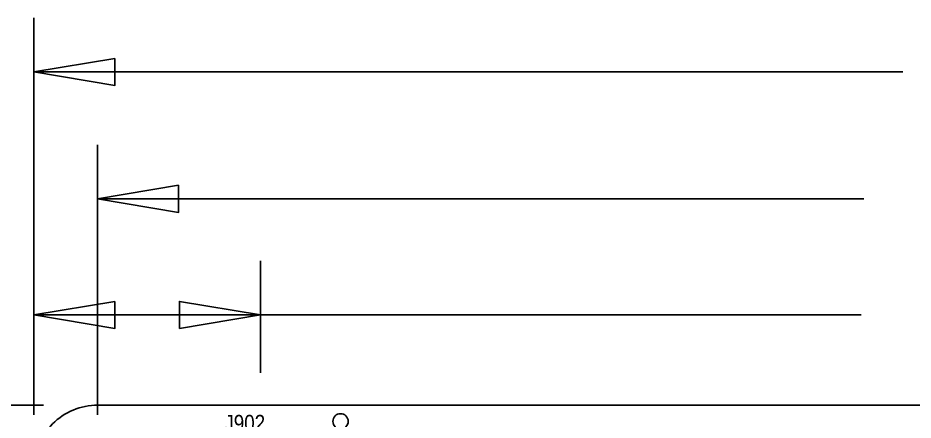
# Model space of a CAD drawing. Extents: x -34 to 106, y -22 to 53.
# Drawn here: x -0.74 to 41.35, y 34.3 to 53.21 of the extents above; entities that cross this region are included whole.
import ezdxf

# ---------------------------------------------------------------- set-up
doc = ezdxf.new("R2010")
doc.units = 0
for name, color, linetype in [('BG_DIMENSION', 132, 'CONTINUOUS'), ('BG_OUTLINE', 1, 'CONTINUOUS'), ('BG_SILKTOP20240221', 40, 'CONTINUOUS')]:
    doc.layers.add(name, color=color, linetype=linetype)

msp = doc.modelspace()

# ---------------------------------------------------------------- linework, layer by layer
at = {"layer": 'BG_DIMENSION'}
for points in [[(0.007874, 34.539936), (0.007874, 53.213)], [(3.817874, 51.308), (0.007874, 50.673), (3.817874, 50.038), (3.817874, 51.308)], [(40.86225, 50.673), (0.007874, 50.673)], [(2.999994, 34.539936), (2.999994, 47.244)], [(6.809994, 45.339), (2.999994, 44.704), (6.809994, 44.069), (6.809994, 45.339)], [(39.03345, 44.704), (2.999994, 44.704)], [(0.007874, 34.539936), (0.007874, 41.783)], [(10.66292, 36.520628), (10.66292, 41.783)], [(3.817874, 39.878), (0.007874, 39.243), (3.817874, 38.608), (3.817874, 39.878)], [(6.85292, 38.608), (10.66292, 39.243), (6.85292, 39.878), (6.85292, 38.608)], [(10.66292, 39.243), (0.007874, 39.243)], [(38.90645, 39.243), (10.66292, 39.243)], [(0.467868, 34.99993), (-33.528, 34.99993)], [(0.467868, 34.99993), (-16.764, 34.99993)], [(0.467868, 34.99993), (-8.89, 34.99993)]]:
    msp.add_lwpolyline(points, dxfattribs=at)
at = {"layer": 'BG_OUTLINE'}
msp.add_lwpolyline([(0.007874, 2.999994, 0.414214), (3.007868, 0), (88.507824, 0, 0.414214), (91.507818, 2.999994), (91.507818, 10.500106), (84.807806, 10.500106), (84.807806, 24.500078), (91.507818, 24.500078), (91.507818, 31.999936, 0.414214), (88.507824, 34.99993), (3.007868, 34.99993, 0.414214), (0.007874, 31.999936), (0.007874, 3.999992)], format="xyb", close=True, dxfattribs=at)
at = {"layer": 'BG_SILKTOP20240221'}
msp.add_lwpolyline([(14.788134, 34.2392, 1), (14.066266, 34.2392, 1)], format="xyb", close=True, dxfattribs=at)

# ---------------------------------------------------------------- texts
at = {"layer": 'BG_SILKTOP20240221', "width": 0.866667}
msp.add_text('J902', height=0.762, dxfattribs=at).set_placement((8.9662, 33.782))

doc.saveas('drawing.dxf')
